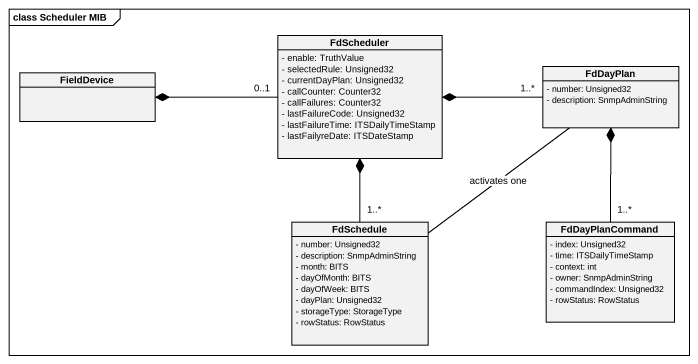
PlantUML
@startuml
mainframe class Scheduler MIB
hide circle
hide empty members
skinparam classAttributeIconSize 0
class FdScheduler {
  - enable: TruthValue
  - selectedRule: Unsigned32
  - currentDayPlan: Unsigned32
  - callCounter: Counter32
  - callFailures: Counter32
  - lastFailureCode: Unsigned32
  - lastFailureTime: ITSDailyTimeStamp
  - lastFailyreDate: ITSDateStamp
}
class FieldDevice
class FdDayPlan {
  - number: Unsigned32
  - description: SnmpAdminString
}
class FdSchedule {
  - number: Unsigned32
  - description: SnmpAdminString
  - month: BITS
  - dayOfMonth: BITS
  - dayOfWeek: BITS
  - dayPlan: Unsigned32
  - storageType: StorageType
  - rowStatus: RowStatus
}
class FdDayPlanCommand {
  - index: Unsigned32
  - time: ITSDailyTimeStamp
  - context: int
  - owner: SnmpAdminString
  - commandIndex: Unsigned32
  - rowStatus: RowStatus
}
FdScheduler "0..1" -left-* FieldDevice
FdDayPlan "1..*" -left-* FdScheduler
FdSchedule "1..*" -up-* FdScheduler
FdSchedule -up- FdDayPlan : activates one
FdDayPlanCommand "1..*" -up-* FdDayPlan
@enduml
